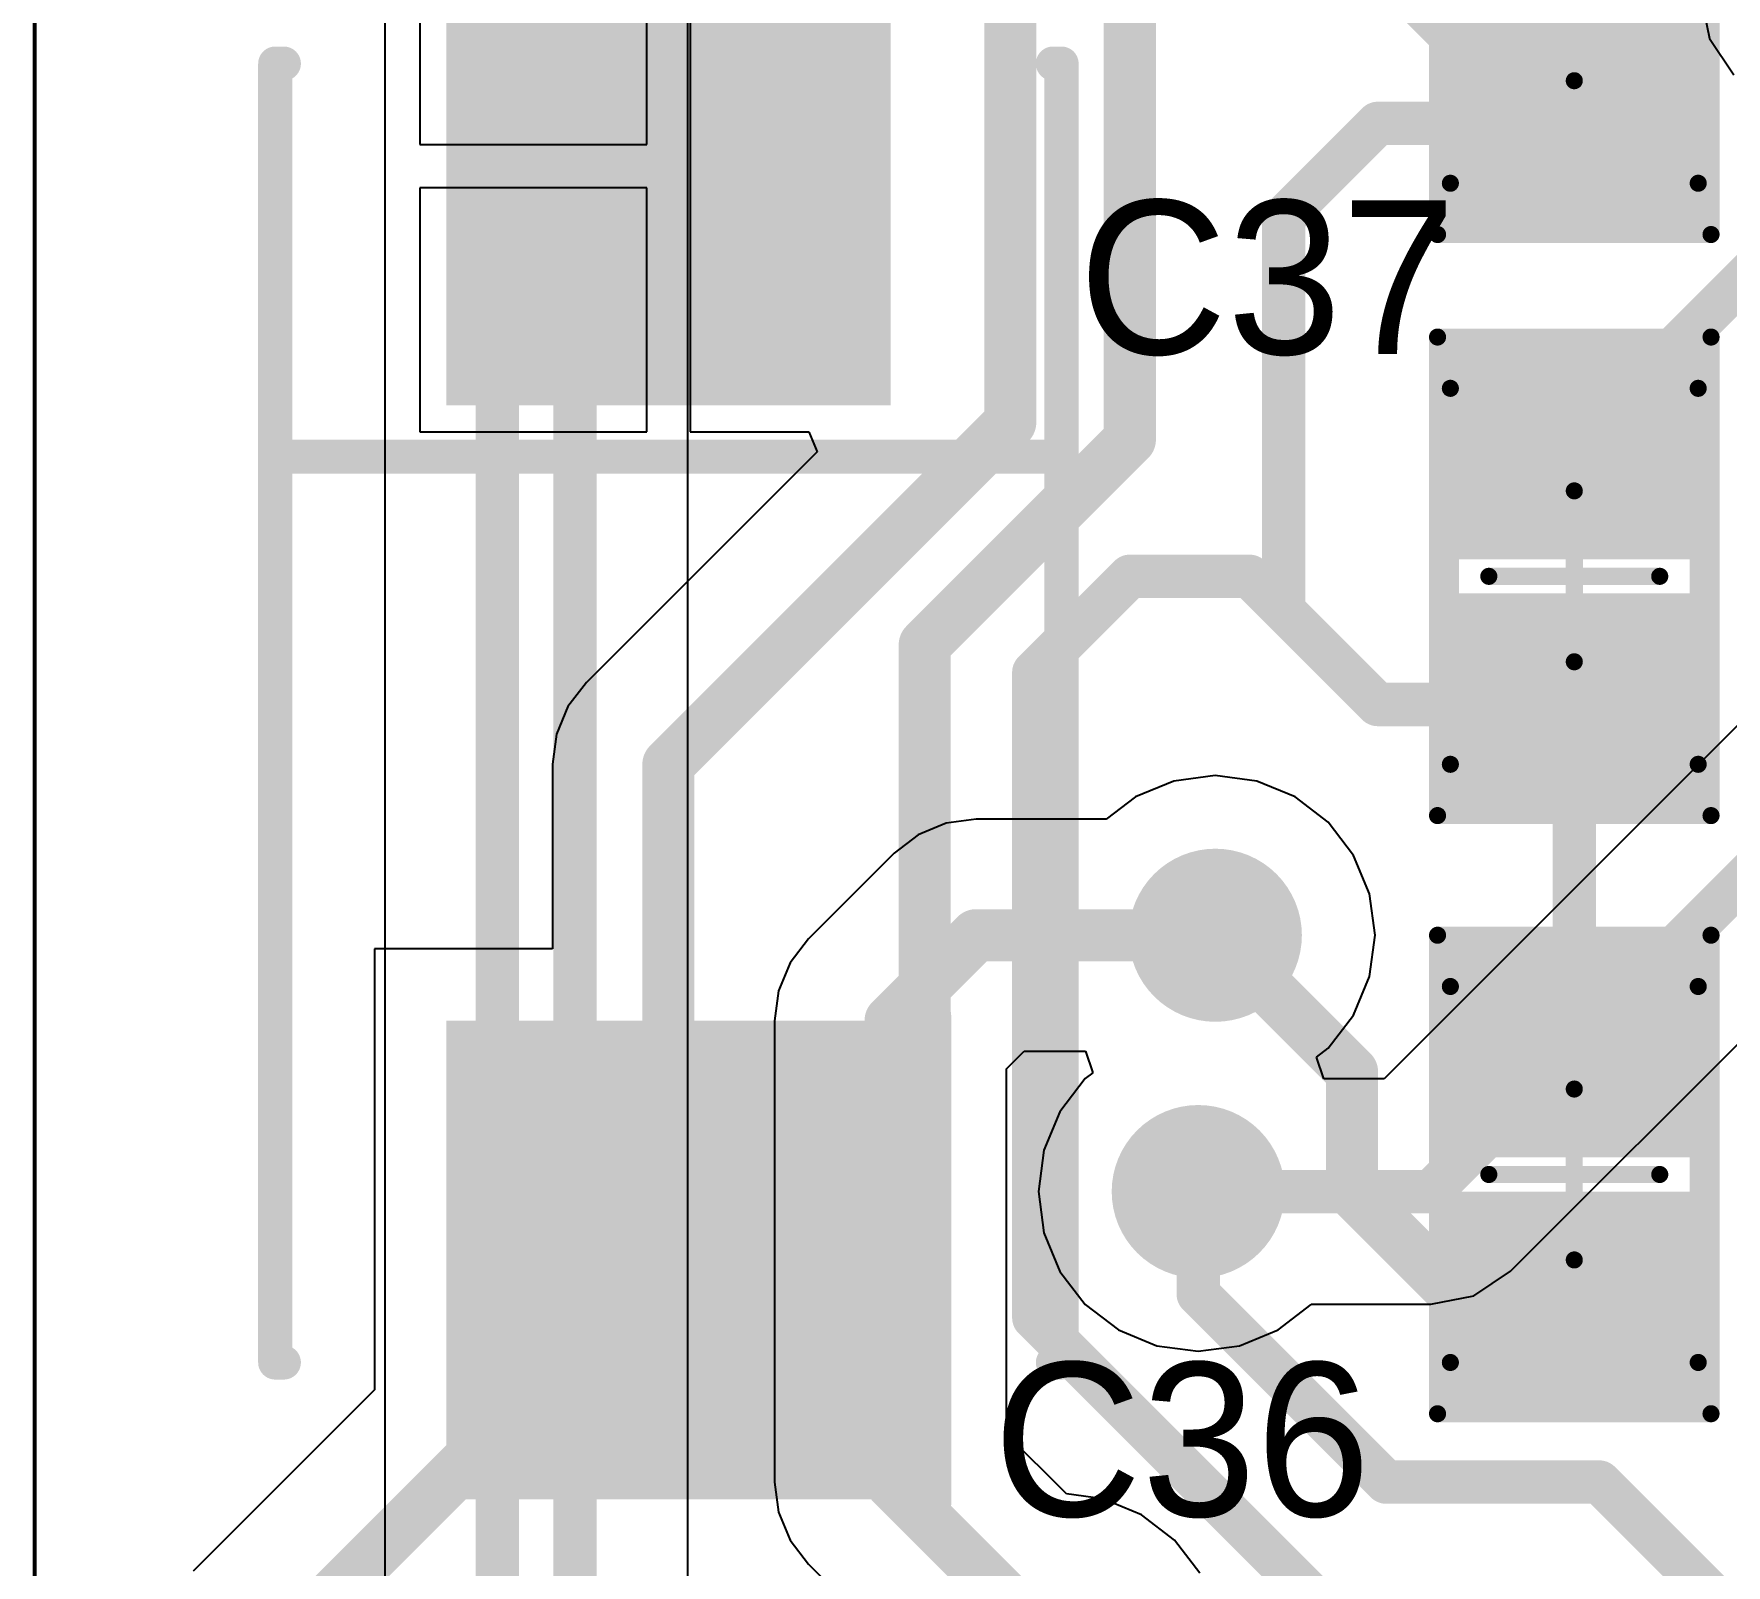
# Model space of a CAD drawing. Header units: millimetres. Extents: x 12 to 126, y 25 to 105.
# Drawn here: x 24.79 to 34.69, y 81.71 to 90.67 of the extents above; entities that cross this region are included whole.
import ezdxf

# ---------------------------------------------------------------- set-up
doc = ezdxf.new("R2010")
doc.units = ezdxf.units.MM
for name, color, linetype in [('BottomLayer', 5, 'Continuous'), ('BottomSolder', 6, 'Continuous'), ('Mechanical13', 56, 'Continuous'), ('Mechanical15', 56, 'Continuous'), ('MultiLayer', 9, 'Continuous'), ('TopLayer', 1, 'Continuous'), ('TopOverlay', 2, 'Continuous'), ('TopPaste', 8, 'Continuous'), ('TopSolder', 216, 'Continuous'), ('ViaHoleLayer', 16, 'Continuous')]:
    doc.layers.add(name, color=color, linetype=linetype)

# ---------------------------------------------------------------- blocks, each defined once
blk = doc.blocks.new('C0805_19')
at = {"layer": 'Mechanical13', "const_width": 0.0999998}
for points in [[(-1.09997748, 0.72498458), (-1.09997748, -0.72499982)], [(-1.09997748, 0.72498458), (1.10001812, 0.72498458)], [(1.10001812, 0.72498458), (1.10001812, -0.72499982)], [(-1.09997748, -0.72499982), (1.10001812, -0.72499982)]]:
    blk.add_lwpolyline(points, dxfattribs=at)
at = {"layer": 'Mechanical13', "const_width": 0.0499999}
for points in [[(-1.12497616, 0.72498458, 1), (-1.0749788, 0.72498458, 1)], [(-1.12497616, 0.72498458, 1), (-1.0749788, 0.72498458, 1)], [(1.07501944, 0.72498458, 1), (1.1250168, 0.72498458, 1)], [(1.07501944, 0.72498458, 1), (1.1250168, 0.72498458, 1)], [(-1.12497616, -0.72499982, 1), (-1.0749788, -0.72499982, 1)], [(-1.12497616, -0.72499982, 1), (-1.0749788, -0.72499982, 1)], [(1.07501944, -0.72499982, 1), (1.1250168, -0.72499982, 1)], [(1.07501944, -0.72499982, 1), (1.1250168, -0.72499982, 1)]]:
    blk.add_lwpolyline(points, format="xyb", close=True, dxfattribs=at)
at = {"layer": 'Mechanical15', "const_width": 0.0999998}
for points in [[(-1.40000228, 0.80001618), (-1.40000228, -0.8000314199999999)], [(-1.40000228, 0.80001618), (1.40004292, 0.80001618)], [(1.40004292, 0.80001618), (1.40004292, -0.8000314199999999)], [(4.572e-05, 0.49999138), (4.572e-05, -0.50000662)], [(-0.49997868, -3.302e-05), (0.5000193199999999, -3.302e-05)], [(-1.40000228, -0.8000314199999999), (1.40004292, -0.8000314199999999)]]:
    blk.add_lwpolyline(points, dxfattribs=at)
at = {"layer": 'Mechanical15', "const_width": 0.0499999}
for points in [[(-1.42500096, 0.80001618, 1), (-1.3750036, 0.80001618, 1)], [(-1.42500096, 0.80001618, 1), (-1.3750036, 0.80001618, 1)], [(1.37504424, 0.80001618, 1), (1.4250416, 0.80001618, 1)], [(1.37504424, 0.80001618, 1), (1.4250416, 0.80001618, 1)], [(-0.02495296, 0.49999138, 1), (0.0250444, 0.49999138, 1)], [(-0.52497736, -3.302e-05, 1), (-0.47498, -3.302e-05, 1)], [(0.47502064, -3.302e-05, 1), (0.525018, -3.302e-05, 1)], [(-0.02495296, -0.50000662, 1), (0.0250444, -0.50000662, 1)], [(-1.42500096, -0.8000314199999999, 1), (-1.3750036, -0.8000314199999999, 1)], [(-1.42500096, -0.8000314199999999, 1), (-1.3750036, -0.8000314199999999, 1)], [(1.37504424, -0.8000314199999999, 1), (1.4250416, -0.8000314199999999, 1)], [(1.37504424, -0.8000314199999999, 1), (1.4250416, -0.8000314199999999, 1)]]:
    blk.add_lwpolyline(points, format="xyb", close=True, dxfattribs=at)
at = {"layer": 'TopLayer'}
for points in [[(-0.19996658, -0.70003162), (-0.19996658, 0.69996558), (-1.29996438, -0.70003162), (-1.29996438, 0.69996558)], [(1.30000502, -0.70003162), (1.30000502, 0.69996558), (0.20000722, -0.70003162), (0.20000722, 0.69996558)]]:
    blk.add_solid(points, dxfattribs=at)
at = {"layer": 'TopPaste'}
for points in [[(-0.19996658, -0.70003162), (-0.19996658, 0.69996558), (-1.29996438, -0.70003162), (-1.29996438, 0.69996558)], [(1.30000502, -0.70003162), (1.30000502, 0.69996558), (0.20000722, -0.70003162), (0.20000722, 0.69996558)]]:
    blk.add_solid(points, dxfattribs=at)
at = {"layer": 'TopSolder'}
for points in [[(-0.09996677999999999, -0.8000314199999999), (-0.09996677999999999, 0.79996538), (-1.39996418, -0.8000314199999999), (-1.39996418, 0.79996538)], [(1.40000482, -0.8000314199999999), (1.40000482, 0.79996538), (0.10000742, -0.8000314199999999), (0.10000742, 0.79996538)]]:
    blk.add_solid(points, dxfattribs=at)
blk = doc.blocks.new('C0805_20')
at = {"layer": 'Mechanical13', "const_width": 0.0999998}
for points in [[(-1.09996986, 0.72498458), (-1.09996986, -0.72499982)], [(-1.09996986, 0.72498458), (1.10002574, 0.72498458)], [(1.10002574, 0.72498458), (1.10002574, -0.72499982)], [(-1.09996986, -0.72499982), (1.10002574, -0.72499982)]]:
    blk.add_lwpolyline(points, dxfattribs=at)
at = {"layer": 'Mechanical13', "const_width": 0.0499999}
for points in [[(-1.12496854, 0.72498458, 1), (-1.07497118, 0.72498458, 1)], [(-1.12496854, 0.72498458, 1), (-1.07497118, 0.72498458, 1)], [(1.07502706, 0.72498458, 1), (1.12502442, 0.72498458, 1)], [(1.07502706, 0.72498458, 1), (1.12502442, 0.72498458, 1)], [(-1.12496854, -0.72499982, 1), (-1.07497118, -0.72499982, 1)], [(-1.12496854, -0.72499982, 1), (-1.07497118, -0.72499982, 1)], [(1.07502706, -0.72499982, 1), (1.12502442, -0.72499982, 1)], [(1.07502706, -0.72499982, 1), (1.12502442, -0.72499982, 1)]]:
    blk.add_lwpolyline(points, format="xyb", close=True, dxfattribs=at)
at = {"layer": 'Mechanical15', "const_width": 0.0999998}
for points in [[(-1.39999466, 0.79996538), (-1.39999466, -0.8000314199999999)], [(-1.39999466, 0.79996538), (1.40005054, 0.79996538)], [(1.40005054, 0.79996538), (1.40005054, -0.8000314199999999)], [(2.54e-06, 0.49999138), (2.54e-06, -0.50000662)], [(-0.49997106, -3.302e-05), (0.5000269399999999, -3.302e-05)], [(-1.39999466, -0.8000314199999999), (1.40005054, -0.8000314199999999)]]:
    blk.add_lwpolyline(points, dxfattribs=at)
at = {"layer": 'Mechanical15', "const_width": 0.0499999}
for points in [[(-1.42499334, 0.79996538, 1), (-1.37499598, 0.79996538, 1)], [(-1.42499334, 0.79996538, 1), (-1.37499598, 0.79996538, 1)], [(1.37505186, 0.79996538, 1), (1.42504922, 0.79996538, 1)], [(1.37505186, 0.79996538, 1), (1.42504922, 0.79996538, 1)], [(-0.02499614, 0.49999138, 1), (0.02500122, 0.49999138, 1)], [(-0.52496974, -3.302e-05, 1), (-0.47497238, -3.302e-05, 1)], [(0.47502826, -3.302e-05, 1), (0.52502562, -3.302e-05, 1)], [(-0.02499614, -0.50000662, 1), (0.02500122, -0.50000662, 1)], [(-1.42499334, -0.8000314199999999, 1), (-1.37499598, -0.8000314199999999, 1)], [(-1.42499334, -0.8000314199999999, 1), (-1.37499598, -0.8000314199999999, 1)], [(1.37505186, -0.8000314199999999, 1), (1.42504922, -0.8000314199999999, 1)], [(1.37505186, -0.8000314199999999, 1), (1.42504922, -0.8000314199999999, 1)]]:
    blk.add_lwpolyline(points, format="xyb", close=True, dxfattribs=at)
at = {"layer": 'TopLayer'}
for points in [[(-0.19995896, -0.70003162), (-0.19995896, 0.69996558), (-1.29995676, -0.70003162), (-1.29995676, 0.69996558)], [(1.30001264, -0.70003162), (1.30001264, 0.69996558), (0.20001484, -0.70003162), (0.20001484, 0.69996558)]]:
    blk.add_solid(points, dxfattribs=at)
at = {"layer": 'TopPaste'}
for points in [[(-0.19995896, -0.70003162), (-0.19995896, 0.69996558), (-1.29995676, -0.70003162), (-1.29995676, 0.69996558)], [(1.30001264, -0.70003162), (1.30001264, 0.69996558), (0.20001484, -0.70003162), (0.20001484, 0.69996558)]]:
    blk.add_solid(points, dxfattribs=at)
at = {"layer": 'TopSolder'}
for points in [[(-0.09995915999999999, -0.8000314199999999), (-0.09995915999999999, 0.79996538), (-1.39995656, -0.8000314199999999), (-1.39995656, 0.79996538)], [(1.40001244, -0.8000314199999999), (1.40001244, 0.79996538), (0.10001504, -0.8000314199999999), (0.10001504, 0.79996538)]]:
    blk.add_solid(points, dxfattribs=at)
blk = doc.blocks.new('C0805_21')
at = {"layer": 'Mechanical13', "const_width": 0.0999998}
for points in [[(-1.10000796, -0.72498458), (-1.10000796, 0.72499982)], [(1.09998764, 0.72499982), (-1.10000796, 0.72499982)], [(1.09998764, -0.72498458), (1.09998764, 0.72499982)], [(1.09998764, -0.72498458), (-1.10000796, -0.72498458)]]:
    blk.add_lwpolyline(points, dxfattribs=at)
at = {"layer": 'Mechanical13', "const_width": 0.0499999}
for points in [[(-1.12500664, 0.72499982, 1), (-1.07500928, 0.72499982, 1)], [(-1.12500664, 0.72499982, 1), (-1.07500928, 0.72499982, 1)], [(1.07498896, 0.72499982, 1), (1.12498632, 0.72499982, 1)], [(1.07498896, 0.72499982, 1), (1.12498632, 0.72499982, 1)], [(-1.12500664, -0.72498458, 1), (-1.07500928, -0.72498458, 1)], [(-1.12500664, -0.72498458, 1), (-1.07500928, -0.72498458, 1)], [(1.07498896, -0.72498458, 1), (1.12498632, -0.72498458, 1)], [(1.07498896, -0.72498458, 1), (1.12498632, -0.72498458, 1)]]:
    blk.add_lwpolyline(points, format="xyb", close=True, dxfattribs=at)
at = {"layer": 'Mechanical15', "const_width": 0.0999998}
for points in [[(-1.40003276, -0.80001618), (-1.40003276, 0.7999806199999999)], [(1.40001244, 0.7999806199999999), (-1.40003276, 0.7999806199999999)], [(1.40001244, -0.80001618), (1.40001244, 0.7999806199999999)], [(-3.556e-05, -0.49999138), (-3.556e-05, 0.50000662)], [(0.49998884, -1.778e-05), (-0.50000916, -1.778e-05)], [(1.40001244, -0.80001618), (-1.40003276, -0.80001618)]]:
    blk.add_lwpolyline(points, dxfattribs=at)
at = {"layer": 'Mechanical15', "const_width": 0.0499999}
for points in [[(-1.42503144, 0.7999806199999999, 1), (-1.37503408, 0.7999806199999999, 1)], [(-1.42503144, 0.7999806199999999, 1), (-1.37503408, 0.7999806199999999, 1)], [(1.37501376, 0.7999806199999999, 1), (1.42501112, 0.7999806199999999, 1)], [(1.37501376, 0.7999806199999999, 1), (1.42501112, 0.7999806199999999, 1)], [(-0.02503424, 0.50000662, 1), (0.02496312, 0.50000662, 1)], [(-0.52500784, -1.778e-05, 1), (-0.47501048, -1.778e-05, 1)], [(0.47499016, -1.778e-05, 1), (0.5249875199999999, -1.778e-05, 1)], [(-0.02503424, -0.49999138, 1), (0.02496312, -0.49999138, 1)], [(-1.42503144, -0.80001618, 1), (-1.37503408, -0.80001618, 1)], [(-1.42503144, -0.80001618, 1), (-1.37503408, -0.80001618, 1)], [(1.37501376, -0.80001618, 1), (1.42501112, -0.80001618, 1)], [(1.37501376, -0.80001618, 1), (1.42501112, -0.80001618, 1)]]:
    blk.add_lwpolyline(points, format="xyb", close=True, dxfattribs=at)
at = {"layer": 'TopLayer'}
for points in [[(-0.19999706, -0.70001638), (-0.19999706, 0.69998082), (-1.29999486, -0.70001638), (-1.29999486, 0.69998082)], [(1.29997454, -0.70001638), (1.29997454, 0.69998082), (0.19997674, -0.70001638), (0.19997674, 0.69998082)]]:
    blk.add_solid(points, dxfattribs=at)
at = {"layer": 'TopPaste'}
for points in [[(-0.19999706, -0.70001638), (-0.19999706, 0.69998082), (-1.29999486, -0.70001638), (-1.29999486, 0.69998082)], [(1.29997454, -0.70001638), (1.29997454, 0.69998082), (0.19997674, -0.70001638), (0.19997674, 0.69998082)]]:
    blk.add_solid(points, dxfattribs=at)
at = {"layer": 'TopSolder'}
for points in [[(-0.09999725999999999, -0.80001618), (-0.09999725999999999, 0.7999806199999999), (-1.39999466, -0.80001618), (-1.39999466, 0.7999806199999999)], [(1.39997434, -0.80001618), (1.39997434, 0.7999806199999999), (0.09997694, -0.80001618), (0.09997694, 0.7999806199999999)]]:
    blk.add_solid(points, dxfattribs=at)
blk = doc.blocks.new('7343_74')
at = {"layer": 'TopLayer'}
for points in [[(-4.50004942, -1.19997982), (-1.90004954, -1.19997982), (-4.50004942, 1.20002046), (-1.90004954, 1.20002046)], [(1.89998858, -1.19997982), (4.49998846, -1.19997982), (1.89998858, 1.20002046), (4.49998846, 1.20002046)]]:
    blk.add_solid(points, dxfattribs=at)
at = {"layer": 'TopOverlay'}
for points, const_width in [([(-4.32500024, 2.30000048, 1), (-4.57500228, 2.30000048, 1)], 0.2499995), ([(-4.63750152, 2.30000048, 1), (-4.512503039999999, 2.30000048, 1)], 0.12499848), ([(-4.38749948, 2.30000048, 1), (-4.262500999999999, 2.30000048, 1)], 0.12499848), ([(-3.85004818, 2.30004112, 1), (-3.75004838, 2.30004112, 1)], 0.0999998), ([(-3.85004818, 2.30004112, 1), (-3.75004838, 2.30004112, 1)], 0.0999998), ([(-1.55002738, 2.30004112, 1), (-1.45002758, 2.30004112, 1)], 0.0999998), ([(3.74998742, 2.30004112, 1), (3.84998722, 2.30004112, 1)], 0.0999998), ([(3.74998742, 2.30004112, 1), (3.84998722, 2.30004112, 1)], 0.0999998), ([(-3.85004818, 2.25000312, 1), (-3.75004838, 2.25000312, 1)], 0.0999998), ([(3.74998742, 2.25000312, 1), (3.84998722, 2.25000312, 1)], 0.0999998), ([(-3.85004818, -2.24996248, 1), (-3.75004838, -2.24996248, 1)], 0.0999998), ([(3.74998742, -2.24996248, 1), (3.84998722, -2.24996248, 1)], 0.0999998), ([(-3.85004818, -2.30000048, 1), (-3.75004838, -2.30000048, 1)], 0.0999998), ([(-3.85004818, -2.30000048, 1), (-3.75004838, -2.30000048, 1)], 0.0999998), ([(-1.55002738, -2.30000048, 1), (-1.45002758, -2.30000048, 1)], 0.0999998), ([(3.74998742, -2.30000048, 1), (3.84998722, -2.30000048, 1)], 0.0999998), ([(3.74998742, -2.30000048, 1), (3.84998722, -2.30000048, 1)], 0.0999998)]:
    blk.add_lwpolyline(points, format="xyb", close=True, dxfattribs=dict(at, const_width=const_width))
at = {"layer": 'TopOverlay', "const_width": 0.1999996}
for points in [[(3.79998732, 2.30004112), (-3.80004828, 2.30004112)], [(-3.80004828, 2.25000312), (-3.80004828, 2.30004112)], [(-1.50002748, -2.30000048), (-1.50002748, 2.30004112)], [(3.79998732, 2.25000312), (3.79998732, 2.30004112)], [(-3.80004828, -2.30000048), (-3.80004828, -2.24996248)], [(3.79998732, -2.30000048), (3.79998732, -2.24996248)], [(3.79998732, -2.30000048), (-3.80004828, -2.30000048)]]:
    blk.add_lwpolyline(points, dxfattribs=at)
at = {"layer": 'TopPaste'}
for points in [[(-4.50004942, -1.19997982), (-1.90004954, -1.19997982), (-4.50004942, 1.20002046), (-1.90004954, 1.20002046)], [(1.89998858, -1.19997982), (4.49998846, -1.19997982), (1.89998858, 1.20002046), (4.49998846, 1.20002046)]]:
    blk.add_solid(points, dxfattribs=at)
at = {"layer": 'TopSolder'}
for points in [[(-4.60004922, -1.29997962), (-1.80004974, -1.29997962), (-4.60004922, 1.30002026), (-1.80004974, 1.30002026)], [(1.79998878, -1.29997962), (4.59998826, -1.29997962), (1.79998878, 1.30002026), (4.59998826, 1.30002026)]]:
    blk.add_solid(points, dxfattribs=at)

msp = doc.modelspace()

# ---------------------------------------------------------------- linework, layer by layer
at = {"layer": 'BottomLayer'}
for p, q in [((24.8000012, 59.09968876), (24.8000012, 102.0904486)), ((26.84032732, 92.19998831999999), (26.84032732, 81.55324558)), ((28.61367404, 81.36130032), (28.61367404, 91.62675096)), ((34.54032462, 90.89999854), (34.59054296, 90.64755301999999)), ((34.59054296, 90.64755301999999), (34.73353988, 90.43353769999999)), ((33.4269334, 83.433539), (38.51332658, 88.51993218)), ((36.40446364, 88.27691259999999), (32.68722444, 84.5596734)), ((31.45809812, 86.30238263999999), (31.23273916, 86.20903763999999)), ((31.6999366, 86.33422154), (31.45809812, 86.30238263999999)), ((31.94177508, 86.30238263999999), (31.6999366, 86.33422154)), ((32.16713404, 86.20903763999999), (31.94177508, 86.30238263999999)), ((31.23273916, 86.20903763999999), (31.0622315, 86.0781997)), ((32.36065156, 86.06054415999999), (32.16713404, 86.20903763999999)), ((30.12446858, 86.05509078), (29.9609002, 85.98733881999999)), ((30.30000036, 86.0781997), (30.12446858, 86.05509078)), ((31.0622315, 86.0781997), (30.30000036, 86.0781997)), ((32.50914504, 85.86702663999999), (32.36065156, 86.06054415999999)), ((29.9609002, 85.98733881999999), (29.82044074, 85.879559)), ((29.82044074, 85.879559), (29.3204392, 85.37955746)), ((32.60249004, 85.64166768), (32.50914504, 85.86702663999999)), ((32.63432894, 85.3998292), (32.60249004, 85.64166768)), ((29.3204392, 85.37955746), (29.21265938, 85.239098)), ((32.60249004, 85.15799072), (32.63432894, 85.3998292)), ((29.21265938, 85.239098), (29.14490742, 85.07552962)), ((32.50914504, 84.93263175999999), (32.60249004, 85.15799072)), ((29.14490742, 85.07552962), (29.1217985, 84.89999784)), ((29.1217985, 84.89999784), (29.1217985, 82.19977718)), ((32.36065156, 84.73911423999999), (32.50914504, 84.93263175999999)), ((30.47819914, 84.61907891999999), (30.58091928, 84.72179906)), ((30.58091928, 84.72179906), (30.94059344, 84.72179906)), ((30.94059344, 84.72179906), (30.98370232, 84.59479906)), ((32.29231286, 84.68667339999999), (32.36065156, 84.73911423999999)), ((32.33542428, 84.5596734), (32.29231286, 84.68667339999999)), ((30.47819914, 82.48069609999999), (30.47819914, 84.61907891999999)), ((30.93928534, 84.5607148), (30.79079186, 84.36719728)), ((30.98370232, 84.59479906), (30.93928534, 84.5607148)), ((32.68722444, 84.5596734), (32.33542428, 84.5596734)), ((30.79079186, 84.36719728), (30.69744686, 84.14183831999999)), ((30.69744686, 84.14183831999999), (30.66560796, 83.89999983999999)), ((30.66560796, 83.89999983999999), (30.69744686, 83.65816136)), ((30.69744686, 83.65816136), (30.79079186, 83.4328024)), ((30.79079186, 83.4328024), (30.93928534, 83.23928488)), ((33.21291808, 83.29054208), (33.4269334, 83.433539)), ((32.96047256, 83.24032374), (33.21291808, 83.29054208)), ((30.93928534, 83.23928488), (31.1328054, 83.0907914)), ((32.0671952, 83.0907914), (32.26071526, 83.23928488)), ((32.26071526, 83.23928488), (32.26151536, 83.24032627999999)), ((32.26151536, 83.24032627999999), (32.96045986, 83.24032627999999)), ((32.96045986, 83.24032627999999), (32.96047256, 83.24032374)), ((31.1328054, 83.0907914), (31.35816182, 82.9974464)), ((31.84183878, 82.9974464), (32.0671952, 83.0907914)), ((31.35816182, 82.9974464), (31.6000003, 82.96560749999999)), ((31.6000003, 82.96560749999999), (31.84183878, 82.9974464)), ((30.82841434, 82.1304809), (30.47819914, 82.48069609999999)), ((29.1217985, 82.19977718), (29.14490742, 82.0242454)), ((31.04177688, 82.10239104), (30.82841434, 82.1304809)), ((31.26713584, 82.00904604), (31.04177688, 82.10239104)), ((29.14490742, 82.0242454), (29.21265938, 81.86067702)), ((31.46065336, 81.86055256), (31.26713584, 82.00904604)), ((29.21265938, 81.86067702), (29.3204392, 81.72021756)), ((31.60914684, 81.66703504), (31.46065336, 81.86055256)), ((29.3204392, 81.72021756), (29.8692951, 81.17136166))]:
    msp.add_line(p, q, dxfattribs=at)
for points, const_width in [([(27.50000088, 81.28), (27.50000088, 92.20000101999999)], 0.254), ([(27.95400048, 81.08805219999999), (27.95400048, 91.89999908)], 0.254), ([(32.96047256, 83.89999983999999), (40.2604732, 91.20000048)], 0.254), ([(29.79999882, 84.89999784), (30.30000036, 85.39999938)], 0.3048), ([(30.30000036, 85.39999938), (31.69976642, 85.39999938)], 0.3048), ([(31.69976642, 85.39999938), (31.6999366, 85.3998292)], 0.3048), ([(29.79999882, 82.19977718), (29.79999882, 84.89999784)], 0.3048), ([(31.6000003, 83.89999983999999), (32.96047256, 83.89999983999999)], 0.254), ([(29.79999882, 82.19977718), (30.7999384, 81.1998376)], 0.3048)]:
    msp.add_lwpolyline(points, dxfattribs=dict(at, const_width=const_width))
for points, const_width in [([(31.4967366, 85.3998292, 1), (31.9031366, 85.3998292, 1)], 0.4064), ([(30.22380036, 85.39999938, 1), (30.37620036, 85.39999938, 1)], 0.1524), ([(30.22380036, 85.39999938, 1), (30.37620036, 85.39999938, 1)], 0.1524), ([(31.62356642, 85.39999938, 1), (31.77596642, 85.39999938, 1)], 0.1524), ([(31.62356642, 85.39999938, 1), (31.77596642, 85.39999938, 1)], 0.1524), ([(31.6237366, 85.3998292, 1), (31.7761366, 85.3998292, 1)], 0.1524), ([(29.72379882, 84.89999784, 1), (29.87619882, 84.89999784, 1)], 0.1524), ([(29.72379882, 84.89999784, 1), (29.87619882, 84.89999784, 1)], 0.1524), ([(31.3968003, 83.89999983999999, 1), (31.8032003, 83.89999983999999, 1)], 0.4064), ([(31.5365003, 83.89999983999999, 1), (31.6635003, 83.89999983999999, 1)], 0.127), ([(32.89697255999999, 83.89999983999999, 1), (33.02397256, 83.89999983999999, 1)], 0.127), ([(32.89697255999999, 83.89999983999999, 1), (33.02397256, 83.89999983999999, 1)], 0.127), ([(29.72379882, 82.19977718, 1), (29.87619882, 82.19977718, 1)], 0.1524), ([(29.72379882, 82.19977718, 1), (29.87619882, 82.19977718, 1)], 0.1524)]:
    msp.add_lwpolyline(points, format="xyb", close=True, dxfattribs=dict(at, const_width=const_width))
at = {"layer": 'BottomSolder', "const_width": 0.5063998}
for points in [[(31.4467367, 85.3998292, 1), (31.9531365, 85.3998292, 1)], [(31.3468004, 83.89999983999999, 1), (31.8532002, 83.89999983999999, 1)]]:
    msp.add_lwpolyline(points, format="xyb", close=True, dxfattribs=at)
at = {"layer": 'MultiLayer', "const_width": 0.4064}
for points in [[(31.4967366, 85.3998292, 1), (31.9031366, 85.3998292, 1)], [(31.3968003, 83.89999983999999, 1), (31.8032003, 83.89999983999999, 1)]]:
    msp.add_lwpolyline(points, format="xyb", close=True, dxfattribs=at)
at = {"layer": 'TopLayer'}
for p, q in [((24.78763394, 59.09968876), (24.78763394, 102.1065649)), ((27.04601906, 91.45404873999999), (27.04601906, 90.02704879999999)), ((28.3730192, 90.02704879999999), (28.3730192, 91.45404873999999)), ((28.6270192, 91.45404873999999), (28.6270192, 89.9000488)), ((27.04601906, 90.02704879999999), (28.3730192, 90.02704879999999)), ((28.6270192, 89.9000488), (28.6270192, 88.34604886)), ((28.3730192, 89.7730488), (27.04601906, 89.7730488)), ((27.04601906, 89.7730488), (27.04601906, 88.34604886)), ((28.3730192, 88.34604886), (28.3730192, 89.7730488)), ((27.04601906, 88.34604886), (28.3730192, 88.34604886)), ((28.6270192, 88.34604886), (29.32099292, 88.34604886)), ((29.32099292, 88.34604886), (29.36959582, 88.2287161)), ((29.36959582, 88.2287161), (28.02045958, 86.87957985999999)), ((28.02045958, 86.87957985999999), (27.91267976, 86.73912039999999)), ((27.91267976, 86.73912039999999), (27.8449278, 86.57555201999999)), ((27.8449278, 86.57555201999999), (27.82181888, 86.40002023999999)), ((27.82181888, 86.40002023999999), (27.82181888, 85.3200097)), ((27.82181888, 85.3200097), (26.7800201, 85.3200097)), ((26.7800201, 85.3200097), (26.7800201, 82.73913094)), ((26.7800201, 82.73913094), (25.72043878, 81.67954961999999))]:
    msp.add_line(p, q, dxfattribs=at)
for points, const_width in [([(30.49999996, 88.40000099999999), (30.49999996, 96.59999984)], 0.3048), ([(31.2000011, 88.3000012), (31.2000011, 91.79999928)], 0.3048), ([(32.27102512, 91.4665684), (33.58755791999999, 90.1500356)], 0.254), ([(32.0999993, 89.60000113999999), (32.65003376, 90.1500356)], 0.254), ([(32.65003376, 90.1500356), (33.58755791999999, 90.1500356)], 0.254), ([(33.58755791999999, 90.1500356), (33.800034, 90.1500356)], 0.254), ([(33.800034, 88.250014), (35.30000052, 89.74998052)], 0.254), ([(32.0999993, 87.30000066), (32.0999993, 89.60000113999999)], 0.254), ([(28.5000192, 86.40002023999999), (30.49999996, 88.40000099999999)], 0.3048), ([(30.00000096, 87.10000106), (31.2000011, 88.3000012)], 0.3048), ([(30.6380007, 86.9380024), (31.19999856, 87.50000026)], 0.254), ([(31.19999856, 87.50000026), (31.8999997, 87.50000026)], 0.254), ([(31.8999997, 87.50000026), (32.0999993, 87.30000066)], 0.254), ([(32.0999993, 87.30000066), (32.64995756, 86.7500424)], 0.254), ([(30.00000096, 84.92768638), (30.00000096, 87.10000106)], 0.3048), ([(30.6380007, 83.16199775999999), (30.6380007, 86.9380024)], 0.254), ([(32.64995756, 86.7500424), (33.800034, 86.7500424)], 0.254), ([(33.800034, 84.7500464), (33.800034, 86.7500424)], 0.254), ([(28.5000192, 83.5000108), (28.5000192, 86.40002023999999)], 0.3048), ([(31.6999366, 85.3998292), (32.50000104, 84.59976476)], 0.3048), ([(30.00000096, 84.92768638), (30.00241904, 84.9252683)], 0.3048), ([(30.00241904, 82.0747533), (30.00241904, 84.9252683)], 0.3048), ([(33.7999832, 84.74999559999999), (33.800034, 84.7500464)], 0.254), ([(32.50000104, 83.89999983999999), (32.50000104, 84.59976476)], 0.3048), ([(31.6000003, 83.30000104), (31.6000003, 83.89999983999999)], 0.254), ([(32.50000104, 83.89999983999999), (33.14997688, 83.250024)], 0.3048), ([(26.1999984, 81.19999), (28.5000192, 83.5000108)], 0.3048), ([(31.6000003, 83.30000104), (32.70000064, 82.20000069999999)], 0.254), ([(30.6380007, 83.16199775999999), (32.47513952, 81.32485894)], 0.254), ([(32.70000064, 82.20000069999999), (33.94738702, 82.20000069999999)], 0.254), ([(33.94738702, 82.20000069999999), (35.50000012, 80.6473876)], 0.254), ([(30.00000096, 82.07233522), (30.00241904, 82.0747533)], 0.3048), ([(30.00000096, 81.99977503999999), (30.00000096, 82.07233522)], 0.3048), ([(30.00000096, 81.99977503999999), (30.7999384, 81.1998376)], 0.3048)]:
    msp.add_lwpolyline(points, dxfattribs=dict(at, const_width=const_width))
for points, const_width in [([(32.58653375999999, 90.1500356, 1), (32.71353376, 90.1500356, 1)], 0.127), ([(32.58653375999999, 90.1500356, 1), (32.71353376, 90.1500356, 1)], 0.127), ([(33.52405792, 90.1500356, 1), (33.65105792, 90.1500356, 1)], 0.127), ([(33.52405792, 90.1500356, 1), (33.65105792, 90.1500356, 1)], 0.127), ([(33.52405792, 90.1500356, 1), (33.65105792, 90.1500356, 1)], 0.127), ([(33.736534, 90.1500356, 1), (33.863534, 90.1500356, 1)], 0.127), ([(32.0364993, 89.60000113999999, 1), (32.1634993, 89.60000113999999, 1)], 0.127), ([(32.0364993, 89.60000113999999, 1), (32.1634993, 89.60000113999999, 1)], 0.127), ([(30.42379996, 88.40000099999999, 1), (30.57619996, 88.40000099999999, 1)], 0.1524), ([(30.42379996, 88.40000099999999, 1), (30.57619996, 88.40000099999999, 1)], 0.1524), ([(31.1238011, 88.3000012, 1), (31.2762011, 88.3000012, 1)], 0.1524), ([(31.1238011, 88.3000012, 1), (31.2762011, 88.3000012, 1)], 0.1524), ([(33.736534, 88.250014, 1), (33.863534, 88.250014, 1)], 0.127), ([(31.13649856, 87.50000026, 1), (31.26349856, 87.50000026, 1)], 0.127), ([(31.13649856, 87.50000026, 1), (31.26349856, 87.50000026, 1)], 0.127), ([(31.8364997, 87.50000026, 1), (31.9634997, 87.50000026, 1)], 0.127), ([(31.8364997, 87.50000026, 1), (31.9634997, 87.50000026, 1)], 0.127), ([(32.0364993, 87.30000066, 1), (32.1634993, 87.30000066, 1)], 0.127), ([(32.0364993, 87.30000066, 1), (32.1634993, 87.30000066, 1)], 0.127), ([(32.0364993, 87.30000066, 1), (32.1634993, 87.30000066, 1)], 0.127), ([(29.92380096, 87.10000106, 1), (30.07620096, 87.10000106, 1)], 0.1524), ([(29.92380096, 87.10000106, 1), (30.07620096, 87.10000106, 1)], 0.1524), ([(30.5745007, 86.9380024, 1), (30.7015007, 86.9380024, 1)], 0.127), ([(30.5745007, 86.9380024, 1), (30.7015007, 86.9380024, 1)], 0.127), ([(32.58645756, 86.7500424, 1), (32.71345755999999, 86.7500424, 1)], 0.127), ([(32.58645756, 86.7500424, 1), (32.71345755999999, 86.7500424, 1)], 0.127), ([(33.736534, 86.7500424, 1), (33.863534, 86.7500424, 1)], 0.127), ([(33.736534, 86.7500424, 1), (33.863534, 86.7500424, 1)], 0.127), ([(28.4238192, 86.40002023999999, 1), (28.5762192, 86.40002023999999, 1)], 0.1524), ([(28.4238192, 86.40002023999999, 1), (28.5762192, 86.40002023999999, 1)], 0.1524), ([(31.4967366, 85.3998292, 1), (31.9031366, 85.3998292, 1)], 0.4064), ([(31.6237366, 85.3998292, 1), (31.7761366, 85.3998292, 1)], 0.1524), ([(29.92380096, 84.92768638, 1), (30.07620096, 84.92768638, 1)], 0.1524), ([(29.92380096, 84.92768638, 1), (30.07620096, 84.92768638, 1)], 0.1524), ([(29.92621904, 84.9252683, 1), (30.07861904, 84.9252683, 1)], 0.1524), ([(29.92621904, 84.9252683, 1), (30.07861904, 84.9252683, 1)], 0.1524), ([(33.7364832, 84.74999559999999, 1), (33.8634832, 84.74999559999999, 1)], 0.127), ([(33.736534, 84.7500464, 1), (33.863534, 84.7500464, 1)], 0.127), ([(33.736534, 84.7500464, 1), (33.863534, 84.7500464, 1)], 0.127), ([(32.42380104, 84.59976476, 1), (32.57620104, 84.59976476, 1)], 0.1524), ([(32.42380104, 84.59976476, 1), (32.57620104, 84.59976476, 1)], 0.1524), ([(31.3968003, 83.89999983999999, 1), (31.8032003, 83.89999983999999, 1)], 0.4064), ([(31.5365003, 83.89999983999999, 1), (31.6635003, 83.89999983999999, 1)], 0.127), ([(32.42380104, 83.89999983999999, 1), (32.57620104, 83.89999983999999, 1)], 0.1524), ([(32.42380104, 83.89999983999999, 1), (32.57620104, 83.89999983999999, 1)], 0.1524), ([(28.4238192, 83.5000108, 1), (28.5762192, 83.5000108, 1)], 0.1524), ([(28.4238192, 83.5000108, 1), (28.5762192, 83.5000108, 1)], 0.1524), ([(31.5365003, 83.30000104, 1), (31.6635003, 83.30000104, 1)], 0.127), ([(31.5365003, 83.30000104, 1), (31.6635003, 83.30000104, 1)], 0.127), ([(33.07377688, 83.250024, 1), (33.22617688, 83.250024, 1)], 0.1524), ([(30.5745007, 83.16199775999999, 1), (30.7015007, 83.16199775999999, 1)], 0.127), ([(30.5745007, 83.16199775999999, 1), (30.7015007, 83.16199775999999, 1)], 0.127), ([(32.63650064, 82.20000069999999, 1), (32.76350064, 82.20000069999999, 1)], 0.127), ([(32.63650064, 82.20000069999999, 1), (32.76350064, 82.20000069999999, 1)], 0.127), ([(33.88388702, 82.20000069999999, 1), (34.01088702, 82.20000069999999, 1)], 0.127), ([(33.88388702, 82.20000069999999, 1), (34.01088702, 82.20000069999999, 1)], 0.127), ([(29.92380096, 82.07233522, 1), (30.07620096, 82.07233522, 1)], 0.1524), ([(29.92380096, 82.07233522, 1), (30.07620096, 82.07233522, 1)], 0.1524), ([(29.92621904, 82.0747533, 1), (30.07861904, 82.0747533, 1)], 0.1524), ([(29.92621904, 82.0747533, 1), (30.07861904, 82.0747533, 1)], 0.1524), ([(29.92380096, 81.99977503999999, 1), (30.07620096, 81.99977503999999, 1)], 0.1524), ([(29.92380096, 81.99977503999999, 1), (30.07620096, 81.99977503999999, 1)], 0.1524)]:
    msp.add_lwpolyline(points, format="xyb", close=True, dxfattribs=dict(at, const_width=const_width))
at = {"layer": 'TopSolder', "const_width": 0.5063998}
for points in [[(31.4467367, 85.3998292, 1), (31.9531365, 85.3998292, 1)], [(31.3468004, 83.89999983999999, 1), (31.8532002, 83.89999983999999, 1)]]:
    msp.add_lwpolyline(points, format="xyb", close=True, dxfattribs=at)
at = {"layer": 'ViaHoleLayer', "const_width": 0.2032}
for points in [[(31.5983366, 85.3998292, 1), (31.8015366, 85.3998292, 1)], [(31.4984003, 83.89999983999999, 1), (31.7016003, 83.89999983999999, 1)]]:
    msp.add_lwpolyline(points, format="xyb", close=True, dxfattribs=at)

# ---------------------------------------------------------------- block references
for name, p, rotation in [('C0805_19', (33.80000098, 90.90000108), 90), ('7343_74', (28.49999888, 86.69999931999999), 270), ('C0805_20', (33.80000098, 87.50000026), 90), ('C0805_21', (33.80000098, 83.99999964), 270)]:
    msp.add_blockref(name, p, dxfattribs=dict(rotation=rotation))

# ---------------------------------------------------------------- texts
at = {"layer": 'TopOverlay'}
for s, p in [('C37', (30.89999916, 88.8000002)), ('C36', (30.40000016, 82.00000109999999))]:
    msp.add_text(s, height=0.90000074, dxfattribs=at).set_placement(p)

doc.saveas('drawing.dxf')
